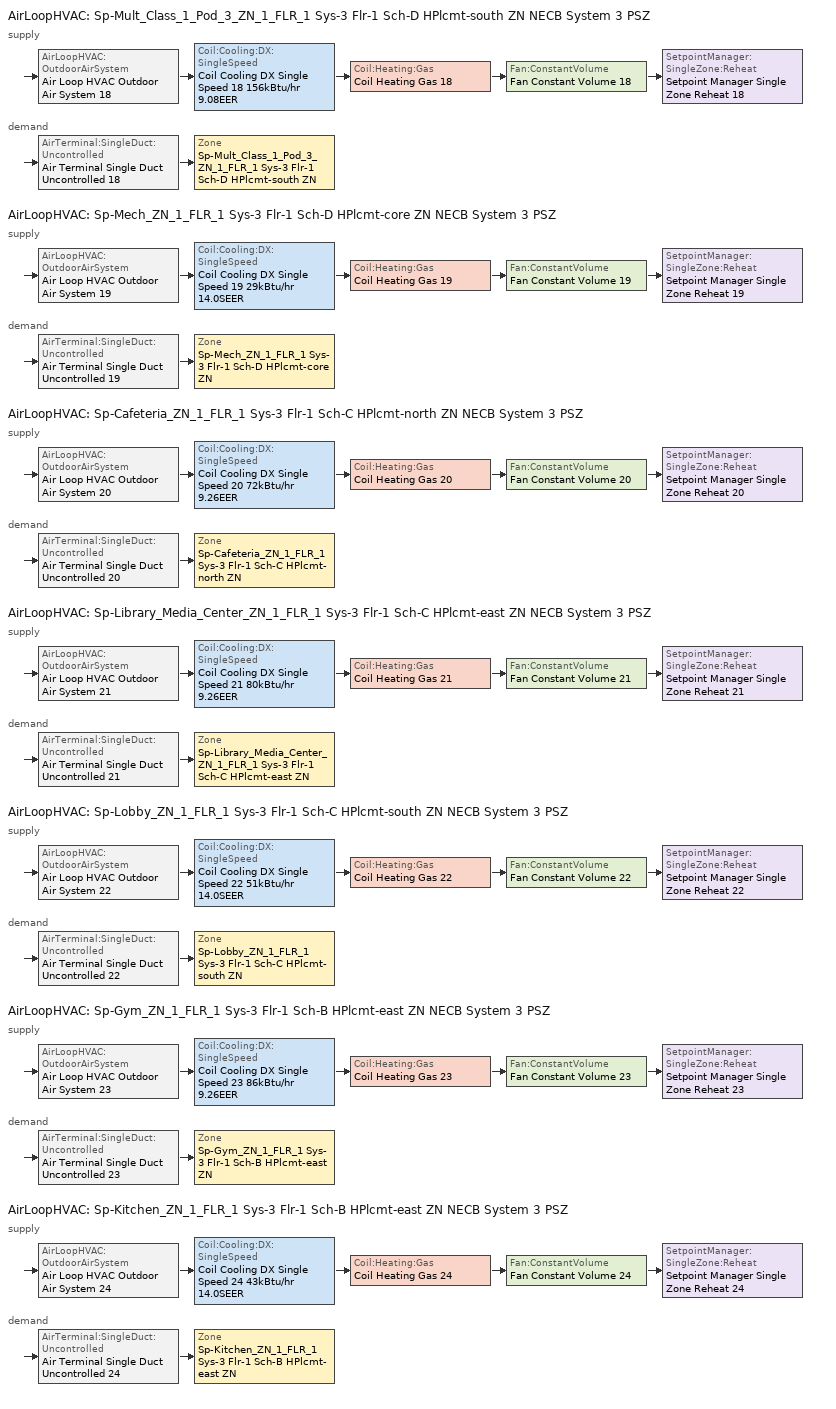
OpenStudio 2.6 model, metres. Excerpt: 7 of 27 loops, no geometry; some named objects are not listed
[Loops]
AirLoopHVAC 'Sp-Mult_Class_1_Pod_3_ZN_1_FLR_1 Sys-3 Flr-1 Sch-D HPlcmt-south ZN NECB System 3 PSZ'
 supply: AirLoopHVAC:OutdoorAirSystem 'Air Loop HVAC Outdoor Air System 18' > Coil:Cooling:DX:SingleSpeed 'Coil Cooling DX Single Speed 18 156kBtu/hr 9.08EER' > Coil:Heating:Gas 'Coil Heating Gas 18' > Fan:ConstantVolume 'Fan Constant Volume 18' > SetpointManager:SingleZone:Reheat 'Setpoint Manager Single Zone Reheat 18'
 demand: AirTerminal:SingleDuct:Uncontrolled 'Air Terminal Single Duct Uncontrolled 18' > Zone 'Sp-Mult_Class_1_Pod_3_ZN_1_FLR_1 Sys-3 Flr-1 Sch-D HPlcmt-south ZN'
AirLoopHVAC 'Sp-Mech_ZN_1_FLR_1 Sys-3 Flr-1 Sch-D HPlcmt-core ZN NECB System 3 PSZ'
 supply: AirLoopHVAC:OutdoorAirSystem 'Air Loop HVAC Outdoor Air System 19' > Coil:Cooling:DX:SingleSpeed 'Coil Cooling DX Single Speed 19 29kBtu/hr 14.0SEER' > Coil:Heating:Gas 'Coil Heating Gas 19' > Fan:ConstantVolume 'Fan Constant Volume 19' > SetpointManager:SingleZone:Reheat 'Setpoint Manager Single Zone Reheat 19'
 demand: AirTerminal:SingleDuct:Uncontrolled 'Air Terminal Single Duct Uncontrolled 19' > Zone 'Sp-Mech_ZN_1_FLR_1 Sys-3 Flr-1 Sch-D HPlcmt-core ZN'
AirLoopHVAC 'Sp-Cafeteria_ZN_1_FLR_1 Sys-3 Flr-1 Sch-C HPlcmt-north ZN NECB System 3 PSZ'
 supply: AirLoopHVAC:OutdoorAirSystem 'Air Loop HVAC Outdoor Air System 20' > Coil:Cooling:DX:SingleSpeed 'Coil Cooling DX Single Speed 20 72kBtu/hr 9.26EER' > Coil:Heating:Gas 'Coil Heating Gas 20' > Fan:ConstantVolume 'Fan Constant Volume 20' > SetpointManager:SingleZone:Reheat 'Setpoint Manager Single Zone Reheat 20'
 demand: AirTerminal:SingleDuct:Uncontrolled 'Air Terminal Single Duct Uncontrolled 20' > Zone 'Sp-Cafeteria_ZN_1_FLR_1 Sys-3 Flr-1 Sch-C HPlcmt-north ZN'
AirLoopHVAC 'Sp-Library_Media_Center_ZN_1_FLR_1 Sys-3 Flr-1 Sch-C HPlcmt-east ZN NECB System 3 PSZ'
 supply: AirLoopHVAC:OutdoorAirSystem 'Air Loop HVAC Outdoor Air System 21' > Coil:Cooling:DX:SingleSpeed 'Coil Cooling DX Single Speed 21 80kBtu/hr 9.26EER' > Coil:Heating:Gas 'Coil Heating Gas 21' > Fan:ConstantVolume 'Fan Constant Volume 21' > SetpointManager:SingleZone:Reheat 'Setpoint Manager Single Zone Reheat 21'
 demand: AirTerminal:SingleDuct:Uncontrolled 'Air Terminal Single Duct Uncontrolled 21' > Zone 'Sp-Library_Media_Center_ZN_1_FLR_1 Sys-3 Flr-1 Sch-C HPlcmt-east ZN'
AirLoopHVAC 'Sp-Lobby_ZN_1_FLR_1 Sys-3 Flr-1 Sch-C HPlcmt-south ZN NECB System 3 PSZ'
 supply: AirLoopHVAC:OutdoorAirSystem 'Air Loop HVAC Outdoor Air System 22' > Coil:Cooling:DX:SingleSpeed 'Coil Cooling DX Single Speed 22 51kBtu/hr 14.0SEER' > Coil:Heating:Gas 'Coil Heating Gas 22' > Fan:ConstantVolume 'Fan Constant Volume 22' > SetpointManager:SingleZone:Reheat 'Setpoint Manager Single Zone Reheat 22'
 demand: AirTerminal:SingleDuct:Uncontrolled 'Air Terminal Single Duct Uncontrolled 22' > Zone 'Sp-Lobby_ZN_1_FLR_1 Sys-3 Flr-1 Sch-C HPlcmt-south ZN'
AirLoopHVAC 'Sp-Gym_ZN_1_FLR_1 Sys-3 Flr-1 Sch-B HPlcmt-east ZN NECB System 3 PSZ'
 supply: AirLoopHVAC:OutdoorAirSystem 'Air Loop HVAC Outdoor Air System 23' > Coil:Cooling:DX:SingleSpeed 'Coil Cooling DX Single Speed 23 86kBtu/hr 9.26EER' > Coil:Heating:Gas 'Coil Heating Gas 23' > Fan:ConstantVolume 'Fan Constant Volume 23' > SetpointManager:SingleZone:Reheat 'Setpoint Manager Single Zone Reheat 23'
 demand: AirTerminal:SingleDuct:Uncontrolled 'Air Terminal Single Duct Uncontrolled 23' > Zone 'Sp-Gym_ZN_1_FLR_1 Sys-3 Flr-1 Sch-B HPlcmt-east ZN'
AirLoopHVAC 'Sp-Kitchen_ZN_1_FLR_1 Sys-3 Flr-1 Sch-B HPlcmt-east ZN NECB System 3 PSZ'
 supply: AirLoopHVAC:OutdoorAirSystem 'Air Loop HVAC Outdoor Air System 24' > Coil:Cooling:DX:SingleSpeed 'Coil Cooling DX Single Speed 24 43kBtu/hr 14.0SEER' > Coil:Heating:Gas 'Coil Heating Gas 24' > Fan:ConstantVolume 'Fan Constant Volume 24' > SetpointManager:SingleZone:Reheat 'Setpoint Manager Single Zone Reheat 24'
 demand: AirTerminal:SingleDuct:Uncontrolled 'Air Terminal Single Duct Uncontrolled 24' > Zone 'Sp-Kitchen_ZN_1_FLR_1 Sys-3 Flr-1 Sch-B HPlcmt-east ZN'
[Sizing:Zone] Zone Cooling Design Supply Air Temperature Input Method=SupplyAirTemperature; Zone Cooling Design Supply Air Temperature {C}=13; Zone Cooling Design Supply Air Temperature Difference {deltaC}=11.11; Zone Heating Design Supply Air Temperature Input Method=SupplyAirTemperature; Zone Heating Design Supply Air Temperature {C}=43; Zone Heating Design Supply Air Temperature Difference {deltaC}=11.11; Zone Cooling Design Supply Air Humidity Ratio {kg-H2O/kg-air}=0.0085; Zone Heating Design Supply Air Humidity Ratio {kg-H2O/kg-air}=0.008; Zone Heating Sizing Factor=1.3; Zone Cooling Sizing Factor=1.1; Cooling Design Air Flow Method=DesignDay; Heating Design Air Flow Method=DesignDay; Account for Dedicated Outdoor Air System=No; Dedicated Outdoor Air System Control Strategy=NeutralSupplyAir; Dedicated Outdoor Air Low Setpoint Temperature for Design {C}=autosize; Dedicated Outdoor Air High Setpoint Temperature for Design {C}=autosize
Sp-Mult_Class_1_Pod_3_ZN_1_FLR_1 Sys-3 Flr-1 Sch-D HPlcmt-south ZN; Sp-Mech_ZN_1_FLR_1 Sys-3 Flr-1 Sch-D HPlcmt-core ZN; Sp-Cafeteria_ZN_1_FLR_1 Sys-3 Flr-1 Sch-C HPlcmt-north ZN; Sp-Library_Media_Center_ZN_1_FLR_1 Sys-3 Flr-1 Sch-C HPlcmt-east ZN; Sp-Lobby_ZN_1_FLR_1 Sys-3 Flr-1 Sch-C HPlcmt-south ZN; Sp-Gym_ZN_1_FLR_1 Sys-3 Flr-1 Sch-B HPlcmt-east ZN; Sp-Kitchen_ZN_1_FLR_1 Sys-3 Flr-1 Sch-B HPlcmt-east ZN
[Zone equipment]
Sp-Mult_Class_1_Pod_3_ZN_1_FLR_1 Sys-3 Flr-1 Sch-D HPlcmt-south ZN: Air Terminal Single Duct Uncontrolled 18, Zone HVAC Baseboard Convective Water 18
Sp-Mech_ZN_1_FLR_1 Sys-3 Flr-1 Sch-D HPlcmt-core ZN: Air Terminal Single Duct Uncontrolled 19, Zone HVAC Baseboard Convective Water 19
Sp-Cafeteria_ZN_1_FLR_1 Sys-3 Flr-1 Sch-C HPlcmt-north ZN: Air Terminal Single Duct Uncontrolled 20, Zone HVAC Baseboard Convective Water 20
Sp-Library_Media_Center_ZN_1_FLR_1 Sys-3 Flr-1 Sch-C HPlcmt-east ZN: Air Terminal Single Duct Uncontrolled 21, Zone HVAC Baseboard Convective Water 21
Sp-Lobby_ZN_1_FLR_1 Sys-3 Flr-1 Sch-C HPlcmt-south ZN: Air Terminal Single Duct Uncontrolled 22, Zone HVAC Baseboard Convective Water 22
Sp-Gym_ZN_1_FLR_1 Sys-3 Flr-1 Sch-B HPlcmt-east ZN: Air Terminal Single Duct Uncontrolled 23, Zone HVAC Baseboard Convective Water 23
Sp-Kitchen_ZN_1_FLR_1 Sys-3 Flr-1 Sch-B HPlcmt-east ZN: Air Terminal Single Duct Uncontrolled 24, Zone HVAC Baseboard Convective Water 24
[AirLoopHVAC] Design Supply Air Flow Rate {m3/s}=AutoSize
Name | Availability Schedule
Sp-Mult_Class_1_Pod_3_ZN_1_FLR_1 Sys-3 Flr-1 Sch-D HPlcmt-south ZN NECB System 3 PSZ | Sp-Mult_Class_1_Pod_3_ZN_1_FLR_1 Sys-3 Flr-1 Sch-D HPlcmt-south ZN NECB System 3 PSZ Occ Sch
Sp-Mech_ZN_1_FLR_1 Sys-3 Flr-1 Sch-D HPlcmt-core ZN NECB System 3 PSZ | Sp-Mech_ZN_1_FLR_1 Sys-3 Flr-1 Sch-D HPlcmt-core ZN NECB System 3 PSZ Occ Sch
Sp-Cafeteria_ZN_1_FLR_1 Sys-3 Flr-1 Sch-C HPlcmt-north ZN NECB System 3 PSZ | Sp-Cafeteria_ZN_1_FLR_1 Sys-3 Flr-1 Sch-C HPlcmt-north ZN NECB System 3 PSZ Occ Sch
Sp-Library_Media_Center_ZN_1_FLR_1 Sys-3 Flr-1 Sch-C HPlcmt-east ZN NECB System 3 PSZ | Sp-Library_Media_Center_ZN_1_FLR_1 Sys-3 Flr-1 Sch-C HPlcmt-east ZN NECB System 3 PSZ Occ Sch
Sp-Lobby_ZN_1_FLR_1 Sys-3 Flr-1 Sch-C HPlcmt-south ZN NECB System 3 PSZ | Sp-Lobby_ZN_1_FLR_1 Sys-3 Flr-1 Sch-C HPlcmt-south ZN NECB System 3 PSZ Occ Sch
Sp-Gym_ZN_1_FLR_1 Sys-3 Flr-1 Sch-B HPlcmt-east ZN NECB System 3 PSZ | Sp-Gym_ZN_1_FLR_1 Sys-3 Flr-1 Sch-B HPlcmt-east ZN NECB System 3 PSZ Occ Sch
Sp-Kitchen_ZN_1_FLR_1 Sys-3 Flr-1 Sch-B HPlcmt-east ZN NECB System 3 PSZ | Sp-Kitchen_ZN_1_FLR_1 Sys-3 Flr-1 Sch-B HPlcmt-east ZN NECB System 3 PSZ Occ Sch
[Sizing:System] Type of Load to Size On=Sensible; Design Outdoor Air Flow Rate {m3/s}=Autosize; Minimum System Air Flow Ratio=1; Preheat Design Temperature {C}=7; Preheat Design Humidity Ratio {kg-H2O/kg-Air}=0.008; Precool Design Temperature {C}=13; Precool Design Humidity Ratio {kg-H2O/kg-Air}=0.008; Central Cooling Design Supply Air Temperature {C}=13; Central Heating Design Supply Air Temperature {C}=43; Sizing Option=NonCoincident; 100% Outdoor Air in Cooling=No; 100% Outdoor Air in Heating=No; Central Cooling Design Supply Air Humidity Ratio {kg-H2O/kg-Air}=0.0085; Central Heating Design Supply Air Humidity Ratio {kg-H2O/kg-Air}=0.008; Cooling Design Air Flow Method=DesignDay; Cooling Design Air Flow Rate {m3/s}=0; Heating Design Air Flow Method=DesignDay; Heating Design Air Flow Rate {m3/s}=0; System Outdoor Air Method=ZoneSum; Zone Maximum Outdoor Air Fraction=1; Cooling Supply Air Flow Rate Per Floor Area {m3/s-m2}=0.00996765; Cooling Fraction of Autosized Cooling Supply Air Flow Rate=1; Cooling Supply Air Flow Rate Per Unit Cooling Capacity {m3/s-W}=3.94755e-05; Heating Supply Air Flow Rate Per Floor Area {m3/s-m2}=0.00996765; Heating Fraction of Autosized Heating Supply Air Flow Rate=1; Heating Fraction of Autosized Cooling Supply Air Flow Rate=1; Heating Supply Air Flow Rate Per Unit Heating Capacity {m3/s-W}=3.15882e-05; Cooling Design Capacity Method=CoolingDesignCapacity; Cooling Design Capacity {W}=autosize; Cooling Design Capacity Per Floor Area {W/m2}=234.7; Fraction of Autosized Cooling Design Capacity=1; Heating Design Capacity Method=HeatingDesignCapacity; Heating Design Capacity {W}=autosize; Heating Design Capacity Per Floor Area {W/m2}=157; Fraction of Autosized Heating Design Capacity=1; Central Cooling Capacity Control Method=OnOff
Sp-Mult_Class_1_Pod_3_ZN_1_FLR_1 Sys-3 Flr-1 Sch-D HPlcmt-south ZN NECB System 3 PSZ; Sp-Mech_ZN_1_FLR_1 Sys-3 Flr-1 Sch-D HPlcmt-core ZN NECB System 3 PSZ; Sp-Cafeteria_ZN_1_FLR_1 Sys-3 Flr-1 Sch-C HPlcmt-north ZN NECB System 3 PSZ; Sp-Library_Media_Center_ZN_1_FLR_1 Sys-3 Flr-1 Sch-C HPlcmt-east ZN NECB System 3 PSZ; Sp-Lobby_ZN_1_FLR_1 Sys-3 Flr-1 Sch-C HPlcmt-south ZN NECB System 3 PSZ; Sp-Gym_ZN_1_FLR_1 Sys-3 Flr-1 Sch-B HPlcmt-east ZN NECB System 3 PSZ; Sp-Kitchen_ZN_1_FLR_1 Sys-3 Flr-1 Sch-B HPlcmt-east ZN NECB System 3 PSZ
[Fan:ConstantVolume] Availability Schedule=Always On Discrete; Fan Efficiency=0.39975; Pressure Rise {Pa}=640; Maximum Flow Rate {m3/s}=AutoSize; Motor Efficiency=0.615
Fan Constant Volume 18; Fan Constant Volume 19; Fan Constant Volume 20; Fan Constant Volume 21; Fan Constant Volume 22; Fan Constant Volume 23; Fan Constant Volume 24
[Coil:Heating:Gas] Availability Schedule=Always On Discrete; Nominal Capacity {W}=AutoSize; Parasitic Electric Load {W}=0; Part Load Fraction Correlation Curve=FURNACE-EFFPLR-NECB2011; Parasitic Gas Load {W}=0
Name | Gas Burner Efficiency
Coil Heating Gas 18 | 0.81
Coil Heating Gas 19; Coil Heating Gas 20; Coil Heating Gas 21; Coil Heating Gas 22; Coil Heating Gas 23; Coil Heating Gas 24 | 0.924
[Coil:Cooling:DX:SingleSpeed] Availability Schedule=Always On Discrete; Rated Total Cooling Capacity {W}=autosize; Rated Sensible Heat Ratio=autosize; Rated Air Flow Rate {m3/s}=autosize; Rated Evaporator Fan Power Per Volume Flow Rate {W/(m3/s)}=773.3; Total Cooling Capacity Function of Temperature Curve=DXCOOL-NECB2011-REF-CAPFT; Total Cooling Capacity Function of Flow Fraction Curve=DXCOOL-NECB2011-REF-CAPFFLOW; Energy Input Ratio Function of Temperature Curve=DXCOOL-NECB2011-REF-COOLEIRFT; Energy Input Ratio Function of Flow Fraction Curve=DXCOOL-NECB2011-REF-COOLEIRFFLOW; Part Load Fraction Correlation Curve=DXCOOL-NECB2011-REF-COOLPLFFPLR; Condenser Type=AirCooled; Evaporative Condenser Effectiveness=0; Evaporative Condenser Air Flow Rate {m3/s}=Autosize; Evaporative Condenser Pump Rated Power Consumption {W}=Autosize; Crankcase Heater Capacity {W}=0; Maximum Outdoor Dry-Bulb Temperature for Crankcase Heater Operation {C}=0; Basin Heater Capacity {W/K}=0; Basin Heater Setpoint Temperature {C}=10
Name | Rated COP {W/W}
Coil Cooling DX Single Speed 18 156kBtu/hr 9.08EER | 3.18034
Coil Cooling DX Single Speed 19 29kBtu/hr 14.0SEER; Coil Cooling DX Single Speed 22 51kBtu/hr 14.0SEER; Coil Cooling DX Single Speed 24 43kBtu/hr 14.0SEER | 3.8248
Coil Cooling DX Single Speed 20 72kBtu/hr 9.26EER | 3.18192
Coil Cooling DX Single Speed 21 80kBtu/hr 9.26EER | 3.18799
Coil Cooling DX Single Speed 23 86kBtu/hr 9.26EER | 3.19225
[Controller:OutdoorAir] Minimum Outdoor Air Flow Rate {m3/s}=autosize; Maximum Outdoor Air Flow Rate {m3/s}=Autosize; Economizer Control Action Type=ModulateFlow; Lockout Type=NoLockout; Minimum Limit Type=FixedMinimum; High Humidity Control=No; Heat Recovery Bypass Control Type=BypassWhenOAFlowGreaterThanMinimum
Name | Economizer Control Type | Minimum Outdoor Air Schedule | Controller Mechanical Ventilation | Economizer Maximum Limit Dry-Bulb Temperature {C} | Economizer Maximum Limit Enthalpy {J/kg} | Economizer Minimum Limit Dry-Bulb Temperature {C}
Controller Outdoor Air 18 | DifferentialEnthalpy | Sp-Mult_Class_1_Pod_3_ZN_1_FLR_1 Sys-3 Flr-1 Sch-D HPlcmt-south ZN NECB System 3 PSZ Occ Sch | Controller Mechanical Ventilation 18
Controller Outdoor Air 19 | NoEconomizer | Sp-Mech_ZN_1_FLR_1 Sys-3 Flr-1 Sch-D HPlcmt-core ZN NECB System 3 PSZ Occ Sch | Controller Mechanical Ventilation 19 | 28 | 64000 | -100
Controller Outdoor Air 20 | DifferentialEnthalpy | Sp-Cafeteria_ZN_1_FLR_1 Sys-3 Flr-1 Sch-C HPlcmt-north ZN NECB System 3 PSZ Occ Sch | Controller Mechanical Ventilation 20
Controller Outdoor Air 21 | DifferentialEnthalpy | Sp-Library_Media_Center_ZN_1_FLR_1 Sys-3 Flr-1 Sch-C HPlcmt-east ZN NECB System 3 PSZ Occ Sch | Controller Mechanical Ventilation 21
Controller Outdoor Air 22 | NoEconomizer | Sp-Lobby_ZN_1_FLR_1 Sys-3 Flr-1 Sch-C HPlcmt-south ZN NECB System 3 PSZ Occ Sch | Controller Mechanical Ventilation 22 | 28 | 64000 | -100
Controller Outdoor Air 23 | DifferentialEnthalpy | Sp-Gym_ZN_1_FLR_1 Sys-3 Flr-1 Sch-B HPlcmt-east ZN NECB System 3 PSZ Occ Sch | Controller Mechanical Ventilation 23
Controller Outdoor Air 24 | NoEconomizer | Sp-Kitchen_ZN_1_FLR_1 Sys-3 Flr-1 Sch-B HPlcmt-east ZN NECB System 3 PSZ Occ Sch | Controller Mechanical Ventilation 24 | 28 | 64000 | -100
[Controller:MechanicalVentilation] Availability Schedule=Always On Discrete; System Outdoor Air Method=ZoneSum
Controller Mechanical Ventilation 18; Controller Mechanical Ventilation 19; Controller Mechanical Ventilation 20; Controller Mechanical Ventilation 21; Controller Mechanical Ventilation 22; Controller Mechanical Ventilation 23; Controller Mechanical Ventilation 24
[AirLoopHVAC:OutdoorAirSystem]
Name | Controller
Air Loop HVAC Outdoor Air System 18 | Controller Outdoor Air 18
Air Loop HVAC Outdoor Air System 19 | Controller Outdoor Air 19
Air Loop HVAC Outdoor Air System 20 | Controller Outdoor Air 20
Air Loop HVAC Outdoor Air System 21 | Controller Outdoor Air 21
Air Loop HVAC Outdoor Air System 22 | Controller Outdoor Air 22
Air Loop HVAC Outdoor Air System 23 | Controller Outdoor Air 23
Air Loop HVAC Outdoor Air System 24 | Controller Outdoor Air 24
[SetpointManager:SingleZone:Reheat] Minimum Supply Air Temperature {C}=13; Maximum Supply Air Temperature {C}=43
Name | Control Zone
Setpoint Manager Single Zone Reheat 18 | Sp-Mult_Class_1_Pod_3_ZN_1_FLR_1 Sys-3 Flr-1 Sch-D HPlcmt-south ZN
Setpoint Manager Single Zone Reheat 19 | Sp-Mech_ZN_1_FLR_1 Sys-3 Flr-1 Sch-D HPlcmt-core ZN
Setpoint Manager Single Zone Reheat 20 | Sp-Cafeteria_ZN_1_FLR_1 Sys-3 Flr-1 Sch-C HPlcmt-north ZN
Setpoint Manager Single Zone Reheat 21 | Sp-Library_Media_Center_ZN_1_FLR_1 Sys-3 Flr-1 Sch-C HPlcmt-east ZN
Setpoint Manager Single Zone Reheat 22 | Sp-Lobby_ZN_1_FLR_1 Sys-3 Flr-1 Sch-C HPlcmt-south ZN
Setpoint Manager Single Zone Reheat 23 | Sp-Gym_ZN_1_FLR_1 Sys-3 Flr-1 Sch-B HPlcmt-east ZN
Setpoint Manager Single Zone Reheat 24 | Sp-Kitchen_ZN_1_FLR_1 Sys-3 Flr-1 Sch-B HPlcmt-east ZN
[AirTerminal:SingleDuct:Uncontrolled] Availability Schedule=Always On Discrete; Maximum Air Flow Rate {m3/s}=AutoSize
Air Terminal Single Duct Uncontrolled 18; Air Terminal Single Duct Uncontrolled 19; Air Terminal Single Duct Uncontrolled 20; Air Terminal Single Duct Uncontrolled 21; Air Terminal Single Duct Uncontrolled 22; Air Terminal Single Duct Uncontrolled 23; Air Terminal Single Duct Uncontrolled 24
[Schedule:Ruleset]
Name | Default Day Schedule | Summer Design Day Schedule | Winter Design Day Schedule
Sp-Cafeteria_ZN_1_FLR_1 Sys-3 Flr-1 Sch-C HPlcmt-north ZN NECB System 3 PSZ Occ Sch | Sp-Cafeteria_ZN_1_FLR_1 Sys-3 Flr-1 Sch-C HPlcmt-north ZN NECB System 3 PSZ Occ Sch Default | Sp-Cafeteria_ZN_1_FLR_1 Sys-3 Flr-1 Sch-C HPlcmt-north ZN NECB System 3 PSZ Occ Sch Summer Design Day | Sp-Cafeteria_ZN_1_FLR_1 Sys-3 Flr-1 Sch-C HPlcmt-north ZN NECB System 3 PSZ Occ Sch Winter Design Day
Sp-Gym_ZN_1_FLR_1 Sys-3 Flr-1 Sch-B HPlcmt-east ZN NECB System 3 PSZ Occ Sch | Sp-Gym_ZN_1_FLR_1 Sys-3 Flr-1 Sch-B HPlcmt-east ZN NECB System 3 PSZ Occ Sch Default | Sp-Gym_ZN_1_FLR_1 Sys-3 Flr-1 Sch-B HPlcmt-east ZN NECB System 3 PSZ Occ Sch Summer Design Day | Sp-Gym_ZN_1_FLR_1 Sys-3 Flr-1 Sch-B HPlcmt-east ZN NECB System 3 PSZ Occ Sch Winter Design Day
Sp-Kitchen_ZN_1_FLR_1 Sys-3 Flr-1 Sch-B HPlcmt-east ZN NECB System 3 PSZ Occ Sch | Sp-Kitchen_ZN_1_FLR_1 Sys-3 Flr-1 Sch-B HPlcmt-east ZN NECB System 3 PSZ Occ Sch Default | Sp-Kitchen_ZN_1_FLR_1 Sys-3 Flr-1 Sch-B HPlcmt-east ZN NECB System 3 PSZ Occ Sch Summer Design Day | Sp-Kitchen_ZN_1_FLR_1 Sys-3 Flr-1 Sch-B HPlcmt-east ZN NECB System 3 PSZ Occ Sch Winter Design Day
Sp-Library_Media_Center_ZN_1_FLR_1 Sys-3 Flr-1 Sch-C HPlcmt-east ZN NECB System 3 PSZ Occ Sch | Sp-Library_Media_Center_ZN_1_FLR_1 Sys-3 Flr-1 Sch-C HPlcmt-east ZN NECB System 3 PSZ Occ Sch Default | Sp-Library_Media_Center_ZN_1_FLR_1 Sys-3 Flr-1 Sch-C HPlcmt-east ZN NECB System 3 PSZ Occ Sch Summer Design Day | Sp-Library_Media_Center_ZN_1_FLR_1 Sys-3 Flr-1 Sch-C HPlcmt-east ZN NECB System 3 PSZ Occ Sch Winter Design Day
Sp-Lobby_ZN_1_FLR_1 Sys-3 Flr-1 Sch-C HPlcmt-south ZN NECB System 3 PSZ Occ Sch | Sp-Lobby_ZN_1_FLR_1 Sys-3 Flr-1 Sch-C HPlcmt-south ZN NECB System 3 PSZ Occ Sch Default | Sp-Lobby_ZN_1_FLR_1 Sys-3 Flr-1 Sch-C HPlcmt-south ZN NECB System 3 PSZ Occ Sch Summer Design Day | Sp-Lobby_ZN_1_FLR_1 Sys-3 Flr-1 Sch-C HPlcmt-south ZN NECB System 3 PSZ Occ Sch Winter Design Day
Sp-Mech_ZN_1_FLR_1 Sys-3 Flr-1 Sch-D HPlcmt-core ZN NECB System 3 PSZ Occ Sch | Sp-Mech_ZN_1_FLR_1 Sys-3 Flr-1 Sch-D HPlcmt-core ZN NECB System 3 PSZ Occ Sch Default | Sp-Mech_ZN_1_FLR_1 Sys-3 Flr-1 Sch-D HPlcmt-core ZN NECB System 3 PSZ Occ Sch Summer Design Day | Sp-Mech_ZN_1_FLR_1 Sys-3 Flr-1 Sch-D HPlcmt-core ZN NECB System 3 PSZ Occ Sch Winter Design Day
Sp-Mult_Class_1_Pod_3_ZN_1_FLR_1 Sys-3 Flr-1 Sch-D HPlcmt-south ZN NECB System 3 PSZ Occ Sch | Sp-Mult_Class_1_Pod_3_ZN_1_FLR_1 Sys-3 Flr-1 Sch-D HPlcmt-south ZN NECB System 3 PSZ Occ Sch Default | Sp-Mult_Class_1_Pod_3_ZN_1_FLR_1 Sys-3 Flr-1 Sch-D HPlcmt-south ZN NECB System 3 PSZ Occ Sch Summer Design Day | Sp-Mult_Class_1_Pod_3_ZN_1_FLR_1 Sys-3 Flr-1 Sch-D HPlcmt-south ZN NECB System 3 PSZ Occ Sch Winter Design Day
[Schedule:Day]
Sp-Cafeteria_ZN_1_FLR_1 Sys-3 Flr-1 Sch-C HPlcmt-north ZN NECB System 3 PSZ Occ Sch Default; Sp-Cafeteria_ZN_1_FLR_1 Sys-3 Flr-1 Sch-C HPlcmt-north ZN NECB System 3 PSZ Occ Sch Winter Design Day; Sp-Cafeteria_ZN_1_FLR_1 Sys-3 Flr-1 Sch-C HPlcmt-north ZN NECB System 3 PSZ Occ Sch Summer Design Day; Sp-Gym_ZN_1_FLR_1 Sys-3 Flr-1 Sch-B HPlcmt-east ZN NECB System 3 PSZ Occ Sch Default; Sp-Gym_ZN_1_FLR_1 Sys-3 Flr-1 Sch-B HPlcmt-east ZN NECB System 3 PSZ Occ Sch Winter Design Day; Sp-Gym_ZN_1_FLR_1 Sys-3 Flr-1 Sch-B HPlcmt-east ZN NECB System 3 PSZ Occ Sch Summer Design Day; Sp-Kitchen_ZN_1_FLR_1 Sys-3 Flr-1 Sch-B HPlcmt-east ZN NECB System 3 PSZ Occ Sch Default; Sp-Kitchen_ZN_1_FLR_1 Sys-3 Flr-1 Sch-B HPlcmt-east ZN NECB System 3 PSZ Occ Sch Winter Design Day; Sp-Kitchen_ZN_1_FLR_1 Sys-3 Flr-1 Sch-B HPlcmt-east ZN NECB System 3 PSZ Occ Sch Summer Design Day; Sp-Library_Media_Center_ZN_1_FLR_1 Sys-3 Flr-1 Sch-C HPlcmt-east ZN NECB System 3 PSZ Occ Sch Default; Sp-Library_Media_Center_ZN_1_FLR_1 Sys-3 Flr-1 Sch-C HPlcmt-east ZN NECB System 3 PSZ Occ Sch Winter Design Day; Sp-Library_Media_Center_ZN_1_FLR_1 Sys-3 Flr-1 Sch-C HPlcmt-east ZN NECB System 3 PSZ Occ Sch Summer Design Day; Sp-Lobby_ZN_1_FLR_1 Sys-3 Flr-1 Sch-C HPlcmt-south ZN NECB System 3 PSZ Occ Sch Default; Sp-Lobby_ZN_1_FLR_1 Sys-3 Flr-1 Sch-C HPlcmt-south ZN NECB System 3 PSZ Occ Sch Winter Design Day; Sp-Lobby_ZN_1_FLR_1 Sys-3 Flr-1 Sch-C HPlcmt-south ZN NECB System 3 PSZ Occ Sch Summer Design Day; Sp-Mech_ZN_1_FLR_1 Sys-3 Flr-1 Sch-D HPlcmt-core ZN NECB System 3 PSZ Occ Sch Default; Sp-Mech_ZN_1_FLR_1 Sys-3 Flr-1 Sch-D HPlcmt-core ZN NECB System 3 PSZ Occ Sch Winter Design Day; Sp-Mech_ZN_1_FLR_1 Sys-3 Flr-1 Sch-D HPlcmt-core ZN NECB System 3 PSZ Occ Sch Summer Design Day; Sp-Mult_Class_1_Pod_3_ZN_1_FLR_1 Sys-3 Flr-1 Sch-D HPlcmt-south ZN NECB System 3 PSZ Occ Sch Default; Sp-Mult_Class_1_Pod_3_ZN_1_FLR_1 Sys-3 Flr-1 Sch-D HPlcmt-south ZN NECB System 3 PSZ Occ Sch Winter Design Day; Sp-Mult_Class_1_Pod_3_ZN_1_FLR_1 Sys-3 Flr-1 Sch-D HPlcmt-south ZN NECB System 3 PSZ Occ Sch Summer Design Day: 24, 0, 1
Sp-Cafeteria_ZN_1_FLR_1 Sys-3 Flr-1 Sch-C HPlcmt-north ZN NECB System 3 PSZ Occ Sch Monday; Sp-Cafeteria_ZN_1_FLR_1 Sys-3 Flr-1 Sch-C HPlcmt-north ZN NECB System 3 PSZ Occ Sch Tuesday; Sp-Cafeteria_ZN_1_FLR_1 Sys-3 Flr-1 Sch-C HPlcmt-north ZN NECB System 3 PSZ Occ Sch Wednesday; Sp-Cafeteria_ZN_1_FLR_1 Sys-3 Flr-1 Sch-C HPlcmt-north ZN NECB System 3 PSZ Occ Sch Thursday; Sp-Cafeteria_ZN_1_FLR_1 Sys-3 Flr-1 Sch-C HPlcmt-north ZN NECB System 3 PSZ Occ Sch Friday; Sp-Cafeteria_ZN_1_FLR_1 Sys-3 Flr-1 Sch-C HPlcmt-north ZN NECB System 3 PSZ Occ Sch Saturday; Sp-Library_Media_Center_ZN_1_FLR_1 Sys-3 Flr-1 Sch-C HPlcmt-east ZN NECB System 3 PSZ Occ Sch Monday; Sp-Library_Media_Center_ZN_1_FLR_1 Sys-3 Flr-1 Sch-C HPlcmt-east ZN NECB System 3 PSZ Occ Sch Tuesday; Sp-Library_Media_Center_ZN_1_FLR_1 Sys-3 Flr-1 Sch-C HPlcmt-east ZN NECB System 3 PSZ Occ Sch Wednesday; Sp-Library_Media_Center_ZN_1_FLR_1 Sys-3 Flr-1 Sch-C HPlcmt-east ZN NECB System 3 PSZ Occ Sch Thursday; Sp-Library_Media_Center_ZN_1_FLR_1 Sys-3 Flr-1 Sch-C HPlcmt-east ZN NECB System 3 PSZ Occ Sch Friday; Sp-Library_Media_Center_ZN_1_FLR_1 Sys-3 Flr-1 Sch-C HPlcmt-east ZN NECB System 3 PSZ Occ Sch Saturday; Sp-Lobby_ZN_1_FLR_1 Sys-3 Flr-1 Sch-C HPlcmt-south ZN NECB System 3 PSZ Occ Sch Monday; Sp-Lobby_ZN_1_FLR_1 Sys-3 Flr-1 Sch-C HPlcmt-south ZN NECB System 3 PSZ Occ Sch Tuesday; Sp-Lobby_ZN_1_FLR_1 Sys-3 Flr-1 Sch-C HPlcmt-south ZN NECB System 3 PSZ Occ Sch Wednesday; Sp-Lobby_ZN_1_FLR_1 Sys-3 Flr-1 Sch-C HPlcmt-south ZN NECB System 3 PSZ Occ Sch Thursday; Sp-Lobby_ZN_1_FLR_1 Sys-3 Flr-1 Sch-C HPlcmt-south ZN NECB System 3 PSZ Occ Sch Friday; Sp-Lobby_ZN_1_FLR_1 Sys-3 Flr-1 Sch-C HPlcmt-south ZN NECB System 3 PSZ Occ Sch Saturday: 9, 0, 0, 21, 0, 1, 24, 0, 0
Sp-Cafeteria_ZN_1_FLR_1 Sys-3 Flr-1 Sch-C HPlcmt-north ZN NECB System 3 PSZ Occ Sch Sunday; Sp-Library_Media_Center_ZN_1_FLR_1 Sys-3 Flr-1 Sch-C HPlcmt-east ZN NECB System 3 PSZ Occ Sch Sunday; Sp-Lobby_ZN_1_FLR_1 Sys-3 Flr-1 Sch-C HPlcmt-south ZN NECB System 3 PSZ Occ Sch Sunday: 9, 0, 0, 19, 0, 1, 24, 0, 0
Sp-Gym_ZN_1_FLR_1 Sys-3 Flr-1 Sch-B HPlcmt-east ZN NECB System 3 PSZ Occ Sch Monday; Sp-Gym_ZN_1_FLR_1 Sys-3 Flr-1 Sch-B HPlcmt-east ZN NECB System 3 PSZ Occ Sch Tuesday; Sp-Gym_ZN_1_FLR_1 Sys-3 Flr-1 Sch-B HPlcmt-east ZN NECB System 3 PSZ Occ Sch Wednesday; Sp-Gym_ZN_1_FLR_1 Sys-3 Flr-1 Sch-B HPlcmt-east ZN NECB System 3 PSZ Occ Sch Thursday; Sp-Gym_ZN_1_FLR_1 Sys-3 Flr-1 Sch-B HPlcmt-east ZN NECB System 3 PSZ Occ Sch Friday; Sp-Kitchen_ZN_1_FLR_1 Sys-3 Flr-1 Sch-B HPlcmt-east ZN NECB System 3 PSZ Occ Sch Monday; Sp-Kitchen_ZN_1_FLR_1 Sys-3 Flr-1 Sch-B HPlcmt-east ZN NECB System 3 PSZ Occ Sch Tuesday; Sp-Kitchen_ZN_1_FLR_1 Sys-3 Flr-1 Sch-B HPlcmt-east ZN NECB System 3 PSZ Occ Sch Wednesday; Sp-Kitchen_ZN_1_FLR_1 Sys-3 Flr-1 Sch-B HPlcmt-east ZN NECB System 3 PSZ Occ Sch Thursday; Sp-Kitchen_ZN_1_FLR_1 Sys-3 Flr-1 Sch-B HPlcmt-east ZN NECB System 3 PSZ Occ Sch Friday: 1, 0, 1, 10, 0, 0, 24, 0, 1
Sp-Gym_ZN_1_FLR_1 Sys-3 Flr-1 Sch-B HPlcmt-east ZN NECB System 3 PSZ Occ Sch Saturday; Sp-Kitchen_ZN_1_FLR_1 Sys-3 Flr-1 Sch-B HPlcmt-east ZN NECB System 3 PSZ Occ Sch Saturday: 2, 0, 1, 10, 0, 0, 24, 0, 1
Sp-Gym_ZN_1_FLR_1 Sys-3 Flr-1 Sch-B HPlcmt-east ZN NECB System 3 PSZ Occ Sch Sunday; Sp-Kitchen_ZN_1_FLR_1 Sys-3 Flr-1 Sch-B HPlcmt-east ZN NECB System 3 PSZ Occ Sch Sunday: 1, 0, 0, 2, 0, 1, 11, 0, 0, 23, 0, 1, 24, 0, 0
Sp-Mech_ZN_1_FLR_1 Sys-3 Flr-1 Sch-D HPlcmt-core ZN NECB System 3 PSZ Occ Sch Monday; Sp-Mech_ZN_1_FLR_1 Sys-3 Flr-1 Sch-D HPlcmt-core ZN NECB System 3 PSZ Occ Sch Tuesday; Sp-Mech_ZN_1_FLR_1 Sys-3 Flr-1 Sch-D HPlcmt-core ZN NECB System 3 PSZ Occ Sch Wednesday; Sp-Mech_ZN_1_FLR_1 Sys-3 Flr-1 Sch-D HPlcmt-core ZN NECB System 3 PSZ Occ Sch Thursday; Sp-Mech_ZN_1_FLR_1 Sys-3 Flr-1 Sch-D HPlcmt-core ZN NECB System 3 PSZ Occ Sch Friday; Sp-Mult_Class_1_Pod_3_ZN_1_FLR_1 Sys-3 Flr-1 Sch-D HPlcmt-south ZN NECB System 3 PSZ Occ Sch Monday; Sp-Mult_Class_1_Pod_3_ZN_1_FLR_1 Sys-3 Flr-1 Sch-D HPlcmt-south ZN NECB System 3 PSZ Occ Sch Tuesday; Sp-Mult_Class_1_Pod_3_ZN_1_FLR_1 Sys-3 Flr-1 Sch-D HPlcmt-south ZN NECB System 3 PSZ Occ Sch Wednesday; Sp-Mult_Class_1_Pod_3_ZN_1_FLR_1 Sys-3 Flr-1 Sch-D HPlcmt-south ZN NECB System 3 PSZ Occ Sch Thursday; Sp-Mult_Class_1_Pod_3_ZN_1_FLR_1 Sys-3 Flr-1 Sch-D HPlcmt-south ZN NECB System 3 PSZ Occ Sch Friday: 9, 0, 0, 18, 0, 1, 19, 0, 0, 22, 0, 1, 24, 0, 0
Sp-Mech_ZN_1_FLR_1 Sys-3 Flr-1 Sch-D HPlcmt-core ZN NECB System 3 PSZ Occ Sch Saturday; Sp-Mech_ZN_1_FLR_1 Sys-3 Flr-1 Sch-D HPlcmt-core ZN NECB System 3 PSZ Occ Sch Sunday; Sp-Mult_Class_1_Pod_3_ZN_1_FLR_1 Sys-3 Flr-1 Sch-D HPlcmt-south ZN NECB System 3 PSZ Occ Sch Saturday; Sp-Mult_Class_1_Pod_3_ZN_1_FLR_1 Sys-3 Flr-1 Sch-D HPlcmt-south ZN NECB System 3 PSZ Occ Sch Sunday: 24, 0, 0
[Schedule:Rule] Date Specification Type=DateRange; Start Month=1; Start Day=1; End Month=12
Name | Schedule Ruleset | Rule Order | Day Schedule | Apply Monday | End Day | Apply Tuesday | Apply Wednesday | Apply Thursday | Apply Friday | Apply Saturday | Apply Sunday
Sp-Cafeteria_ZN_1_FLR_1 Sys-3 Flr-1 Sch-C HPlcmt-north ZN NECB System 3 PSZ Occ Sch Monday Rule | Sp-Cafeteria_ZN_1_FLR_1 Sys-3 Flr-1 Sch-C HPlcmt-north ZN NECB System 3 PSZ Occ Sch | 6 | Sp-Cafeteria_ZN_1_FLR_1 Sys-3 Flr-1 Sch-C HPlcmt-north ZN NECB System 3 PSZ Occ Sch Monday | Yes | 25
Sp-Cafeteria_ZN_1_FLR_1 Sys-3 Flr-1 Sch-C HPlcmt-north ZN NECB System 3 PSZ Occ Sch Tuesday Rule | Sp-Cafeteria_ZN_1_FLR_1 Sys-3 Flr-1 Sch-C HPlcmt-north ZN NECB System 3 PSZ Occ Sch | 5 | Sp-Cafeteria_ZN_1_FLR_1 Sys-3 Flr-1 Sch-C HPlcmt-north ZN NECB System 3 PSZ Occ Sch Tuesday |  | 26 | Yes
Sp-Cafeteria_ZN_1_FLR_1 Sys-3 Flr-1 Sch-C HPlcmt-north ZN NECB System 3 PSZ Occ Sch Wednesday Rule | Sp-Cafeteria_ZN_1_FLR_1 Sys-3 Flr-1 Sch-C HPlcmt-north ZN NECB System 3 PSZ Occ Sch | 4 | Sp-Cafeteria_ZN_1_FLR_1 Sys-3 Flr-1 Sch-C HPlcmt-north ZN NECB System 3 PSZ Occ Sch Wednesday |  | 27 |  | Yes
Sp-Cafeteria_ZN_1_FLR_1 Sys-3 Flr-1 Sch-C HPlcmt-north ZN NECB System 3 PSZ Occ Sch Thursday Rule | Sp-Cafeteria_ZN_1_FLR_1 Sys-3 Flr-1 Sch-C HPlcmt-north ZN NECB System 3 PSZ Occ Sch | 3 | Sp-Cafeteria_ZN_1_FLR_1 Sys-3 Flr-1 Sch-C HPlcmt-north ZN NECB System 3 PSZ Occ Sch Thursday |  | 28 |  |  | Yes
Sp-Cafeteria_ZN_1_FLR_1 Sys-3 Flr-1 Sch-C HPlcmt-north ZN NECB System 3 PSZ Occ Sch Friday Rule | Sp-Cafeteria_ZN_1_FLR_1 Sys-3 Flr-1 Sch-C HPlcmt-north ZN NECB System 3 PSZ Occ Sch | 2 | Sp-Cafeteria_ZN_1_FLR_1 Sys-3 Flr-1 Sch-C HPlcmt-north ZN NECB System 3 PSZ Occ Sch Friday |  | 29 |  |  |  | Yes
Sp-Cafeteria_ZN_1_FLR_1 Sys-3 Flr-1 Sch-C HPlcmt-north ZN NECB System 3 PSZ Occ Sch Saturday Rule | Sp-Cafeteria_ZN_1_FLR_1 Sys-3 Flr-1 Sch-C HPlcmt-north ZN NECB System 3 PSZ Occ Sch | 1 | Sp-Cafeteria_ZN_1_FLR_1 Sys-3 Flr-1 Sch-C HPlcmt-north ZN NECB System 3 PSZ Occ Sch Saturday |  | 30 |  |  |  |  | Yes
Sp-Cafeteria_ZN_1_FLR_1 Sys-3 Flr-1 Sch-C HPlcmt-north ZN NECB System 3 PSZ Occ Sch Sunday Rule | Sp-Cafeteria_ZN_1_FLR_1 Sys-3 Flr-1 Sch-C HPlcmt-north ZN NECB System 3 PSZ Occ Sch | 0 | Sp-Cafeteria_ZN_1_FLR_1 Sys-3 Flr-1 Sch-C HPlcmt-north ZN NECB System 3 PSZ Occ Sch Sunday |  | 31 |  |  |  |  |  | Yes
Sp-Gym_ZN_1_FLR_1 Sys-3 Flr-1 Sch-B HPlcmt-east ZN NECB System 3 PSZ Occ Sch Monday Rule | Sp-Gym_ZN_1_FLR_1 Sys-3 Flr-1 Sch-B HPlcmt-east ZN NECB System 3 PSZ Occ Sch | 6 | Sp-Gym_ZN_1_FLR_1 Sys-3 Flr-1 Sch-B HPlcmt-east ZN NECB System 3 PSZ Occ Sch Monday | Yes | 25
Sp-Gym_ZN_1_FLR_1 Sys-3 Flr-1 Sch-B HPlcmt-east ZN NECB System 3 PSZ Occ Sch Tuesday Rule | Sp-Gym_ZN_1_FLR_1 Sys-3 Flr-1 Sch-B HPlcmt-east ZN NECB System 3 PSZ Occ Sch | 5 | Sp-Gym_ZN_1_FLR_1 Sys-3 Flr-1 Sch-B HPlcmt-east ZN NECB System 3 PSZ Occ Sch Tuesday |  | 26 | Yes
Sp-Gym_ZN_1_FLR_1 Sys-3 Flr-1 Sch-B HPlcmt-east ZN NECB System 3 PSZ Occ Sch Wednesday Rule | Sp-Gym_ZN_1_FLR_1 Sys-3 Flr-1 Sch-B HPlcmt-east ZN NECB System 3 PSZ Occ Sch | 4 | Sp-Gym_ZN_1_FLR_1 Sys-3 Flr-1 Sch-B HPlcmt-east ZN NECB System 3 PSZ Occ Sch Wednesday |  | 27 |  | Yes
Sp-Gym_ZN_1_FLR_1 Sys-3 Flr-1 Sch-B HPlcmt-east ZN NECB System 3 PSZ Occ Sch Thursday Rule | Sp-Gym_ZN_1_FLR_1 Sys-3 Flr-1 Sch-B HPlcmt-east ZN NECB System 3 PSZ Occ Sch | 3 | Sp-Gym_ZN_1_FLR_1 Sys-3 Flr-1 Sch-B HPlcmt-east ZN NECB System 3 PSZ Occ Sch Thursday |  | 28 |  |  | Yes
Sp-Gym_ZN_1_FLR_1 Sys-3 Flr-1 Sch-B HPlcmt-east ZN NECB System 3 PSZ Occ Sch Friday Rule | Sp-Gym_ZN_1_FLR_1 Sys-3 Flr-1 Sch-B HPlcmt-east ZN NECB System 3 PSZ Occ Sch | 2 | Sp-Gym_ZN_1_FLR_1 Sys-3 Flr-1 Sch-B HPlcmt-east ZN NECB System 3 PSZ Occ Sch Friday |  | 29 |  |  |  | Yes
Sp-Gym_ZN_1_FLR_1 Sys-3 Flr-1 Sch-B HPlcmt-east ZN NECB System 3 PSZ Occ Sch Saturday Rule | Sp-Gym_ZN_1_FLR_1 Sys-3 Flr-1 Sch-B HPlcmt-east ZN NECB System 3 PSZ Occ Sch | 1 | Sp-Gym_ZN_1_FLR_1 Sys-3 Flr-1 Sch-B HPlcmt-east ZN NECB System 3 PSZ Occ Sch Saturday |  | 30 |  |  |  |  | Yes
Sp-Gym_ZN_1_FLR_1 Sys-3 Flr-1 Sch-B HPlcmt-east ZN NECB System 3 PSZ Occ Sch Sunday Rule | Sp-Gym_ZN_1_FLR_1 Sys-3 Flr-1 Sch-B HPlcmt-east ZN NECB System 3 PSZ Occ Sch | 0 | Sp-Gym_ZN_1_FLR_1 Sys-3 Flr-1 Sch-B HPlcmt-east ZN NECB System 3 PSZ Occ Sch Sunday |  | 31 |  |  |  |  |  | Yes
Sp-Kitchen_ZN_1_FLR_1 Sys-3 Flr-1 Sch-B HPlcmt-east ZN NECB System 3 PSZ Occ Sch Monday Rule | Sp-Kitchen_ZN_1_FLR_1 Sys-3 Flr-1 Sch-B HPlcmt-east ZN NECB System 3 PSZ Occ Sch | 6 | Sp-Kitchen_ZN_1_FLR_1 Sys-3 Flr-1 Sch-B HPlcmt-east ZN NECB System 3 PSZ Occ Sch Monday | Yes | 25
Sp-Kitchen_ZN_1_FLR_1 Sys-3 Flr-1 Sch-B HPlcmt-east ZN NECB System 3 PSZ Occ Sch Tuesday Rule | Sp-Kitchen_ZN_1_FLR_1 Sys-3 Flr-1 Sch-B HPlcmt-east ZN NECB System 3 PSZ Occ Sch | 5 | Sp-Kitchen_ZN_1_FLR_1 Sys-3 Flr-1 Sch-B HPlcmt-east ZN NECB System 3 PSZ Occ Sch Tuesday |  | 26 | Yes
Sp-Kitchen_ZN_1_FLR_1 Sys-3 Flr-1 Sch-B HPlcmt-east ZN NECB System 3 PSZ Occ Sch Wednesday Rule | Sp-Kitchen_ZN_1_FLR_1 Sys-3 Flr-1 Sch-B HPlcmt-east ZN NECB System 3 PSZ Occ Sch | 4 | Sp-Kitchen_ZN_1_FLR_1 Sys-3 Flr-1 Sch-B HPlcmt-east ZN NECB System 3 PSZ Occ Sch Wednesday |  | 27 |  | Yes
Sp-Kitchen_ZN_1_FLR_1 Sys-3 Flr-1 Sch-B HPlcmt-east ZN NECB System 3 PSZ Occ Sch Thursday Rule | Sp-Kitchen_ZN_1_FLR_1 Sys-3 Flr-1 Sch-B HPlcmt-east ZN NECB System 3 PSZ Occ Sch | 3 | Sp-Kitchen_ZN_1_FLR_1 Sys-3 Flr-1 Sch-B HPlcmt-east ZN NECB System 3 PSZ Occ Sch Thursday |  | 28 |  |  | Yes
Sp-Kitchen_ZN_1_FLR_1 Sys-3 Flr-1 Sch-B HPlcmt-east ZN NECB System 3 PSZ Occ Sch Friday Rule | Sp-Kitchen_ZN_1_FLR_1 Sys-3 Flr-1 Sch-B HPlcmt-east ZN NECB System 3 PSZ Occ Sch | 2 | Sp-Kitchen_ZN_1_FLR_1 Sys-3 Flr-1 Sch-B HPlcmt-east ZN NECB System 3 PSZ Occ Sch Friday |  | 29 |  |  |  | Yes
Sp-Kitchen_ZN_1_FLR_1 Sys-3 Flr-1 Sch-B HPlcmt-east ZN NECB System 3 PSZ Occ Sch Saturday Rule | Sp-Kitchen_ZN_1_FLR_1 Sys-3 Flr-1 Sch-B HPlcmt-east ZN NECB System 3 PSZ Occ Sch | 1 | Sp-Kitchen_ZN_1_FLR_1 Sys-3 Flr-1 Sch-B HPlcmt-east ZN NECB System 3 PSZ Occ Sch Saturday |  | 30 |  |  |  |  | Yes
Sp-Kitchen_ZN_1_FLR_1 Sys-3 Flr-1 Sch-B HPlcmt-east ZN NECB System 3 PSZ Occ Sch Sunday Rule | Sp-Kitchen_ZN_1_FLR_1 Sys-3 Flr-1 Sch-B HPlcmt-east ZN NECB System 3 PSZ Occ Sch | 0 | Sp-Kitchen_ZN_1_FLR_1 Sys-3 Flr-1 Sch-B HPlcmt-east ZN NECB System 3 PSZ Occ Sch Sunday |  | 31 |  |  |  |  |  | Yes
Sp-Library_Media_Center_ZN_1_FLR_1 Sys-3 Flr-1 Sch-C HPlcmt-east ZN NECB System 3 PSZ Occ Sch Monday Rule | Sp-Library_Media_Center_ZN_1_FLR_1 Sys-3 Flr-1 Sch-C HPlcmt-east ZN NECB System 3 PSZ Occ Sch | 6 | Sp-Library_Media_Center_ZN_1_FLR_1 Sys-3 Flr-1 Sch-C HPlcmt-east ZN NECB System 3 PSZ Occ Sch Monday | Yes | 25
Sp-Library_Media_Center_ZN_1_FLR_1 Sys-3 Flr-1 Sch-C HPlcmt-east ZN NECB System 3 PSZ Occ Sch Tuesday Rule | Sp-Library_Media_Center_ZN_1_FLR_1 Sys-3 Flr-1 Sch-C HPlcmt-east ZN NECB System 3 PSZ Occ Sch | 5 | Sp-Library_Media_Center_ZN_1_FLR_1 Sys-3 Flr-1 Sch-C HPlcmt-east ZN NECB System 3 PSZ Occ Sch Tuesday |  | 26 | Yes
Sp-Library_Media_Center_ZN_1_FLR_1 Sys-3 Flr-1 Sch-C HPlcmt-east ZN NECB System 3 PSZ Occ Sch Wednesday Rule | Sp-Library_Media_Center_ZN_1_FLR_1 Sys-3 Flr-1 Sch-C HPlcmt-east ZN NECB System 3 PSZ Occ Sch | 4 | Sp-Library_Media_Center_ZN_1_FLR_1 Sys-3 Flr-1 Sch-C HPlcmt-east ZN NECB System 3 PSZ Occ Sch Wednesday |  | 27 |  | Yes
Sp-Library_Media_Center_ZN_1_FLR_1 Sys-3 Flr-1 Sch-C HPlcmt-east ZN NECB System 3 PSZ Occ Sch Thursday Rule | Sp-Library_Media_Center_ZN_1_FLR_1 Sys-3 Flr-1 Sch-C HPlcmt-east ZN NECB System 3 PSZ Occ Sch | 3 | Sp-Library_Media_Center_ZN_1_FLR_1 Sys-3 Flr-1 Sch-C HPlcmt-east ZN NECB System 3 PSZ Occ Sch Thursday |  | 28 |  |  | Yes
Sp-Library_Media_Center_ZN_1_FLR_1 Sys-3 Flr-1 Sch-C HPlcmt-east ZN NECB System 3 PSZ Occ Sch Friday Rule | Sp-Library_Media_Center_ZN_1_FLR_1 Sys-3 Flr-1 Sch-C HPlcmt-east ZN NECB System 3 PSZ Occ Sch | 2 | Sp-Library_Media_Center_ZN_1_FLR_1 Sys-3 Flr-1 Sch-C HPlcmt-east ZN NECB System 3 PSZ Occ Sch Friday |  | 29 |  |  |  | Yes
Sp-Library_Media_Center_ZN_1_FLR_1 Sys-3 Flr-1 Sch-C HPlcmt-east ZN NECB System 3 PSZ Occ Sch Saturday Rule | Sp-Library_Media_Center_ZN_1_FLR_1 Sys-3 Flr-1 Sch-C HPlcmt-east ZN NECB System 3 PSZ Occ Sch | 1 | Sp-Library_Media_Center_ZN_1_FLR_1 Sys-3 Flr-1 Sch-C HPlcmt-east ZN NECB System 3 PSZ Occ Sch Saturday |  | 30 |  |  |  |  | Yes
Sp-Library_Media_Center_ZN_1_FLR_1 Sys-3 Flr-1 Sch-C HPlcmt-east ZN NECB System 3 PSZ Occ Sch Sunday Rule | Sp-Library_Media_Center_ZN_1_FLR_1 Sys-3 Flr-1 Sch-C HPlcmt-east ZN NECB System 3 PSZ Occ Sch | 0 | Sp-Library_Media_Center_ZN_1_FLR_1 Sys-3 Flr-1 Sch-C HPlcmt-east ZN NECB System 3 PSZ Occ Sch Sunday |  | 31 |  |  |  |  |  | Yes
Sp-Lobby_ZN_1_FLR_1 Sys-3 Flr-1 Sch-C HPlcmt-south ZN NECB System 3 PSZ Occ Sch Monday Rule | Sp-Lobby_ZN_1_FLR_1 Sys-3 Flr-1 Sch-C HPlcmt-south ZN NECB System 3 PSZ Occ Sch | 6 | Sp-Lobby_ZN_1_FLR_1 Sys-3 Flr-1 Sch-C HPlcmt-south ZN NECB System 3 PSZ Occ Sch Monday | Yes | 25
Sp-Lobby_ZN_1_FLR_1 Sys-3 Flr-1 Sch-C HPlcmt-south ZN NECB System 3 PSZ Occ Sch Tuesday Rule | Sp-Lobby_ZN_1_FLR_1 Sys-3 Flr-1 Sch-C HPlcmt-south ZN NECB System 3 PSZ Occ Sch | 5 | Sp-Lobby_ZN_1_FLR_1 Sys-3 Flr-1 Sch-C HPlcmt-south ZN NECB System 3 PSZ Occ Sch Tuesday |  | 26 | Yes
Sp-Lobby_ZN_1_FLR_1 Sys-3 Flr-1 Sch-C HPlcmt-south ZN NECB System 3 PSZ Occ Sch Wednesday Rule | Sp-Lobby_ZN_1_FLR_1 Sys-3 Flr-1 Sch-C HPlcmt-south ZN NECB System 3 PSZ Occ Sch | 4 | Sp-Lobby_ZN_1_FLR_1 Sys-3 Flr-1 Sch-C HPlcmt-south ZN NECB System 3 PSZ Occ Sch Wednesday |  | 27 |  | Yes
Sp-Lobby_ZN_1_FLR_1 Sys-3 Flr-1 Sch-C HPlcmt-south ZN NECB System 3 PSZ Occ Sch Thursday Rule | Sp-Lobby_ZN_1_FLR_1 Sys-3 Flr-1 Sch-C HPlcmt-south ZN NECB System 3 PSZ Occ Sch | 3 | Sp-Lobby_ZN_1_FLR_1 Sys-3 Flr-1 Sch-C HPlcmt-south ZN NECB System 3 PSZ Occ Sch Thursday |  | 28 |  |  | Yes
Sp-Lobby_ZN_1_FLR_1 Sys-3 Flr-1 Sch-C HPlcmt-south ZN NECB System 3 PSZ Occ Sch Friday Rule | Sp-Lobby_ZN_1_FLR_1 Sys-3 Flr-1 Sch-C HPlcmt-south ZN NECB System 3 PSZ Occ Sch | 2 | Sp-Lobby_ZN_1_FLR_1 Sys-3 Flr-1 Sch-C HPlcmt-south ZN NECB System 3 PSZ Occ Sch Friday |  | 29 |  |  |  | Yes
Sp-Lobby_ZN_1_FLR_1 Sys-3 Flr-1 Sch-C HPlcmt-south ZN NECB System 3 PSZ Occ Sch Saturday Rule | Sp-Lobby_ZN_1_FLR_1 Sys-3 Flr-1 Sch-C HPlcmt-south ZN NECB System 3 PSZ Occ Sch | 1 | Sp-Lobby_ZN_1_FLR_1 Sys-3 Flr-1 Sch-C HPlcmt-south ZN NECB System 3 PSZ Occ Sch Saturday |  | 30 |  |  |  |  | Yes
Sp-Lobby_ZN_1_FLR_1 Sys-3 Flr-1 Sch-C HPlcmt-south ZN NECB System 3 PSZ Occ Sch Sunday Rule | Sp-Lobby_ZN_1_FLR_1 Sys-3 Flr-1 Sch-C HPlcmt-south ZN NECB System 3 PSZ Occ Sch | 0 | Sp-Lobby_ZN_1_FLR_1 Sys-3 Flr-1 Sch-C HPlcmt-south ZN NECB System 3 PSZ Occ Sch Sunday |  | 31 |  |  |  |  |  | Yes
Sp-Mech_ZN_1_FLR_1 Sys-3 Flr-1 Sch-D HPlcmt-core ZN NECB System 3 PSZ Occ Sch Monday Rule | Sp-Mech_ZN_1_FLR_1 Sys-3 Flr-1 Sch-D HPlcmt-core ZN NECB System 3 PSZ Occ Sch | 6 | Sp-Mech_ZN_1_FLR_1 Sys-3 Flr-1 Sch-D HPlcmt-core ZN NECB System 3 PSZ Occ Sch Monday | Yes | 25
Sp-Mech_ZN_1_FLR_1 Sys-3 Flr-1 Sch-D HPlcmt-core ZN NECB System 3 PSZ Occ Sch Tuesday Rule | Sp-Mech_ZN_1_FLR_1 Sys-3 Flr-1 Sch-D HPlcmt-core ZN NECB System 3 PSZ Occ Sch | 5 | Sp-Mech_ZN_1_FLR_1 Sys-3 Flr-1 Sch-D HPlcmt-core ZN NECB System 3 PSZ Occ Sch Tuesday |  | 26 | Yes
Sp-Mech_ZN_1_FLR_1 Sys-3 Flr-1 Sch-D HPlcmt-core ZN NECB System 3 PSZ Occ Sch Wednesday Rule | Sp-Mech_ZN_1_FLR_1 Sys-3 Flr-1 Sch-D HPlcmt-core ZN NECB System 3 PSZ Occ Sch | 4 | Sp-Mech_ZN_1_FLR_1 Sys-3 Flr-1 Sch-D HPlcmt-core ZN NECB System 3 PSZ Occ Sch Wednesday |  | 27 |  | Yes
Sp-Mech_ZN_1_FLR_1 Sys-3 Flr-1 Sch-D HPlcmt-core ZN NECB System 3 PSZ Occ Sch Thursday Rule | Sp-Mech_ZN_1_FLR_1 Sys-3 Flr-1 Sch-D HPlcmt-core ZN NECB System 3 PSZ Occ Sch | 3 | Sp-Mech_ZN_1_FLR_1 Sys-3 Flr-1 Sch-D HPlcmt-core ZN NECB System 3 PSZ Occ Sch Thursday |  | 28 |  |  | Yes
Sp-Mech_ZN_1_FLR_1 Sys-3 Flr-1 Sch-D HPlcmt-core ZN NECB System 3 PSZ Occ Sch Friday Rule | Sp-Mech_ZN_1_FLR_1 Sys-3 Flr-1 Sch-D HPlcmt-core ZN NECB System 3 PSZ Occ Sch | 2 | Sp-Mech_ZN_1_FLR_1 Sys-3 Flr-1 Sch-D HPlcmt-core ZN NECB System 3 PSZ Occ Sch Friday |  | 29 |  |  |  | Yes
Sp-Mech_ZN_1_FLR_1 Sys-3 Flr-1 Sch-D HPlcmt-core ZN NECB System 3 PSZ Occ Sch Saturday Rule | Sp-Mech_ZN_1_FLR_1 Sys-3 Flr-1 Sch-D HPlcmt-core ZN NECB System 3 PSZ Occ Sch | 1 | Sp-Mech_ZN_1_FLR_1 Sys-3 Flr-1 Sch-D HPlcmt-core ZN NECB System 3 PSZ Occ Sch Saturday |  | 30 |  |  |  |  | Yes
Sp-Mech_ZN_1_FLR_1 Sys-3 Flr-1 Sch-D HPlcmt-core ZN NECB System 3 PSZ Occ Sch Sunday Rule | Sp-Mech_ZN_1_FLR_1 Sys-3 Flr-1 Sch-D HPlcmt-core ZN NECB System 3 PSZ Occ Sch | 0 | Sp-Mech_ZN_1_FLR_1 Sys-3 Flr-1 Sch-D HPlcmt-core ZN NECB System 3 PSZ Occ Sch Sunday |  | 31 |  |  |  |  |  | Yes
Sp-Mult_Class_1_Pod_3_ZN_1_FLR_1 Sys-3 Flr-1 Sch-D HPlcmt-south ZN NECB System 3 PSZ Occ Sch Monday Rule | Sp-Mult_Class_1_Pod_3_ZN_1_FLR_1 Sys-3 Flr-1 Sch-D HPlcmt-south ZN NECB System 3 PSZ Occ Sch | 6 | Sp-Mult_Class_1_Pod_3_ZN_1_FLR_1 Sys-3 Flr-1 Sch-D HPlcmt-south ZN NECB System 3 PSZ Occ Sch Monday | Yes | 25
Sp-Mult_Class_1_Pod_3_ZN_1_FLR_1 Sys-3 Flr-1 Sch-D HPlcmt-south ZN NECB System 3 PSZ Occ Sch Tuesday Rule | Sp-Mult_Class_1_Pod_3_ZN_1_FLR_1 Sys-3 Flr-1 Sch-D HPlcmt-south ZN NECB System 3 PSZ Occ Sch | 5 | Sp-Mult_Class_1_Pod_3_ZN_1_FLR_1 Sys-3 Flr-1 Sch-D HPlcmt-south ZN NECB System 3 PSZ Occ Sch Tuesday |  | 26 | Yes
Sp-Mult_Class_1_Pod_3_ZN_1_FLR_1 Sys-3 Flr-1 Sch-D HPlcmt-south ZN NECB System 3 PSZ Occ Sch Wednesday Rule | Sp-Mult_Class_1_Pod_3_ZN_1_FLR_1 Sys-3 Flr-1 Sch-D HPlcmt-south ZN NECB System 3 PSZ Occ Sch | 4 | Sp-Mult_Class_1_Pod_3_ZN_1_FLR_1 Sys-3 Flr-1 Sch-D HPlcmt-south ZN NECB System 3 PSZ Occ Sch Wednesday |  | 27 |  | Yes
Sp-Mult_Class_1_Pod_3_ZN_1_FLR_1 Sys-3 Flr-1 Sch-D HPlcmt-south ZN NECB System 3 PSZ Occ Sch Thursday Rule | Sp-Mult_Class_1_Pod_3_ZN_1_FLR_1 Sys-3 Flr-1 Sch-D HPlcmt-south ZN NECB System 3 PSZ Occ Sch | 3 | Sp-Mult_Class_1_Pod_3_ZN_1_FLR_1 Sys-3 Flr-1 Sch-D HPlcmt-south ZN NECB System 3 PSZ Occ Sch Thursday |  | 28 |  |  | Yes
Sp-Mult_Class_1_Pod_3_ZN_1_FLR_1 Sys-3 Flr-1 Sch-D HPlcmt-south ZN NECB System 3 PSZ Occ Sch Friday Rule | Sp-Mult_Class_1_Pod_3_ZN_1_FLR_1 Sys-3 Flr-1 Sch-D HPlcmt-south ZN NECB System 3 PSZ Occ Sch | 2 | Sp-Mult_Class_1_Pod_3_ZN_1_FLR_1 Sys-3 Flr-1 Sch-D HPlcmt-south ZN NECB System 3 PSZ Occ Sch Friday |  | 29 |  |  |  | Yes
Sp-Mult_Class_1_Pod_3_ZN_1_FLR_1 Sys-3 Flr-1 Sch-D HPlcmt-south ZN NECB System 3 PSZ Occ Sch Saturday Rule | Sp-Mult_Class_1_Pod_3_ZN_1_FLR_1 Sys-3 Flr-1 Sch-D HPlcmt-south ZN NECB System 3 PSZ Occ Sch | 1 | Sp-Mult_Class_1_Pod_3_ZN_1_FLR_1 Sys-3 Flr-1 Sch-D HPlcmt-south ZN NECB System 3 PSZ Occ Sch Saturday |  | 30 |  |  |  |  | Yes
Sp-Mult_Class_1_Pod_3_ZN_1_FLR_1 Sys-3 Flr-1 Sch-D HPlcmt-south ZN NECB System 3 PSZ Occ Sch Sunday Rule | Sp-Mult_Class_1_Pod_3_ZN_1_FLR_1 Sys-3 Flr-1 Sch-D HPlcmt-south ZN NECB System 3 PSZ Occ Sch | 0 | Sp-Mult_Class_1_Pod_3_ZN_1_FLR_1 Sys-3 Flr-1 Sch-D HPlcmt-south ZN NECB System 3 PSZ Occ Sch Sunday |  | 31 |  |  |  |  |  | Yes
[Schedule:Constant]
Always On Discrete: Value=1
[Curve:Biquadratic] Minimum Value of x=13; Maximum Value of x=24; Minimum Value of y=24; Maximum Value of y=46
Name | Coefficient1 Constant | Coefficient2 x | Coefficient3 x**2 | Coefficient4 y | Coefficient5 y**2 | Coefficient6 x*y
DXCOOL-NECB2011-REF-CAPFT | 0.867905 | 0.0142459 | 0.00055436 | -0.0075575 | 3.3e-05 | -0.0001918
DXCOOL-NECB2011-REF-COOLEIRFT | 0.116936 | 0.0284933 | -0.0004112 | 0.0214108 | 0.00016103 | -0.0006791
[Curve:Quadratic] Coefficient1 Constant=1; Coefficient2 x=0; Coefficient3 x**2=0; Minimum Value of x=0; Maximum Value of x=1
DXCOOL-NECB2011-REF-CAPFFLOW; DXCOOL-NECB2011-REF-COOLEIRFFLOW
[Curve:Cubic] Maximum Value of x=1
Name | Coefficient1 Constant | Coefficient2 x | Coefficient3 x**2 | Coefficient4 x**3 | Minimum Value of x
DXCOOL-NECB2011-REF-COOLPLFFPLR | 0.0277 | 4.9151 | -8.184 | 4.2702 | 0.7
FURNACE-EFFPLR-NECB2011 | 0.7277 | 1.0667 | -1.5174 | 0.7282 | 0
